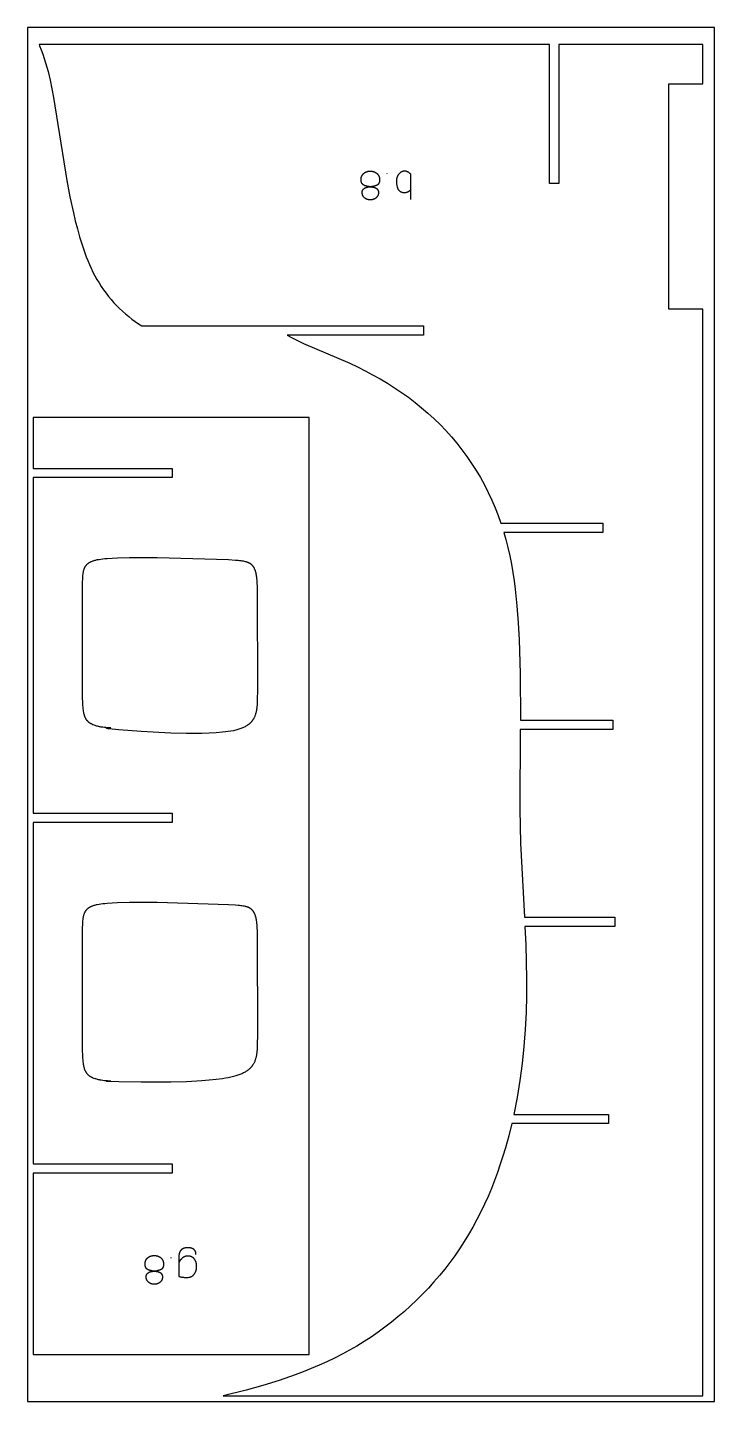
# Model space of a CAD drawing. Header units: millimetres. Extents: x 1718 to 33616, y 5029 to 7469.
# Drawn here: x 9078 to 10298, y 5029 to 7469 of the extents above; entities that cross this region are included whole.
import ezdxf

# ---------------------------------------------------------------- set-up
doc = ezdxf.new("R2010")
doc.units = ezdxf.units.MM
for name, color, linetype, true_color in [('ZZ_CORTE', 1, 'Continuous', 0xff0000), ('ZZ_CORTE INTERNO', 5, 'Continuous', 0x0000ff), ('ZZ_GRABADO', 98, 'Continuous', 0x005600), ('ZZ_PANEL', 18, 'Continuous', 0x000000)]:
    doc.layers.add(name, color=color, linetype=linetype, true_color=true_color)

msp = doc.modelspace()

# ---------------------------------------------------------------- linework, layer by layer
at = {"layer": 'ZZ_CORTE'}
for points in [[(9098.9, 7439.2), (9099.9, 7436.9), (9102.9, 7429.5), (9105.6, 7421.9), (9108.2, 7414.4), (9110.6, 7406.7), (9112.8, 7399), (9114.9, 7391.3), (9118.5, 7375.8), (9121.8, 7360.4), (9124.6, 7344.9), (9148, 7197.3), (9153.6, 7168.6), (9159.8, 7139.9), (9163.3, 7125.6), (9167, 7111.4), (9171, 7097.2), (9175.4, 7083.1), (9180.2, 7069), (9182.8, 7062.1), (9185.5, 7055.2), (9188.4, 7048.3), (9191.4, 7041.6), (9194.7, 7034.9), (9198.1, 7028.3), (9201.6, 7021.9), (9205.4, 7015.5), (9209.4, 7009.3), (9213.5, 7003.2), (9217.9, 6997.3), (9222.4, 6991.6), (9227, 6985.9), (9231.9, 6980.5), (9236.9, 6975.2), (9242, 6970.2), (9247.3, 6965.3), (9252.7, 6960.5), (9258.3, 6955.9), (9263.9, 6951.5), (9269.7, 6947.2), (9275.6, 6943.1), (9281.4, 6939.2)], [(9425.8, 5039.2), (10277.7, 5039.2), (10277.7, 6969.2), (10217, 6969.2), (10217, 7369.2), (10277.7, 7369.2), (10277.7, 7439.2), (10047.7, 7439.2), (10021.8, 7439.2), (10021.8, 7192.2), (10005.3, 7192.2), (10005.3, 7439.2), (9328.9, 7439.2), (9098.9, 7439.2)], [(9281.4, 6939.2), (9511.4, 6939.2), (9781.5, 6939.2), (9781.5, 6922.7), (9539.5, 6922.7)], [(9539.5, 6922.7), (9547.5, 6918.6), (9555.6, 6914.5), (9568.7, 6908.3), (9650.5, 6872.9), (9664.2, 6866.5), (9677.8, 6859.8), (9691.2, 6852.7), (9704.4, 6845.3), (9717.4, 6837.6), (9730.1, 6829.6), (9742.5, 6821.2), (9754.7, 6812.5), (9766.6, 6803.5), (9778.1, 6794.1), (9789.4, 6784.4), (9800.4, 6774.4), (9811, 6764), (9821.3, 6753.3), (9831.2, 6742.3), (9840.8, 6730.9), (9849.9, 6719.3), (9858.7, 6707.3), (9867.1, 6695.1), (9875.1, 6682.6), (9882.7, 6669.8), (9889.9, 6656.8), (9896.6, 6643.5), (9902.9, 6630), (9908.8, 6616.4), (9914, 6602.9), (9918.9, 6589.2)], [(9918.9, 6589.2), (10100.3, 6589.2), (10100.3, 6572.7), (9924.1, 6572.7)], [(9924.1, 6572.7), (9927.8, 6559.9), (9931.4, 6545.5), (9934.7, 6530.9), (9937.6, 6516.2), (9940.2, 6501.5), (9942.4, 6486.6), (9944.4, 6471.8), (9947.6, 6442), (9950, 6412.1), (9951.7, 6382.1), (9953.4, 6322), (9953.6, 6239.2)], [(9953.6, 6239.2), (10117.6, 6239.2), (10117.6, 6222.7), (9953.5, 6222.7)], [(9941.8, 5539.2), (10109.9, 5539.2), (10109.9, 5522.7), (9938.2, 5522.7)], [(9938.2, 5522.7), (9932.9, 5501.2), (9927, 5479.8), (9922.6, 5465.1), (9918, 5450.5), (9913, 5436), (9907.7, 5421.7), (9902.1, 5407.5), (9896.2, 5393.4), (9889.9, 5379.5), (9883.4, 5365.8), (9876.5, 5352.3), (9869.3, 5339), (9861.7, 5326), (9853.8, 5313.1), (9845.6, 5300.6), (9837.1, 5288.2), (9828.3, 5276.2), (9819.2, 5264.3), (9809.8, 5252.8), (9800.2, 5241.5), (9790.2, 5230.5), (9779.9, 5219.7), (9769.4, 5209.2), (9758.7, 5199), (9747.6, 5189.1), (9736.3, 5179.4), (9724.8, 5170), (9712.9, 5161), (9700.9, 5152.2), (9688.6, 5143.8), (9676, 5135.6), (9663.2, 5127.8), (9650.2, 5120.3), (9637, 5113.1), (9623.5, 5106.3), (9609.9, 5099.8), (9596.1, 5093.6), (9582.2, 5087.7), (9568.1, 5082), (9553.9, 5076.7), (9525.3, 5066.7), (9496.3, 5057.7), (9467, 5049.5), (9425.8, 5039.2)]]:
    msp.add_lwpolyline(points, dxfattribs=at)
msp.add_lwpolyline([(9088.4, 5434.7), (9088.4, 5112.5), (9578.4, 5112.5), (9578.4, 6776.7), (9088.4, 6776.7), (9088.4, 6686.3), (9335.4, 6686.3), (9335.4, 6669.8), (9088.4, 6669.8), (9088.4, 6074), (9335.4, 6074), (9335.4, 6057.5), (9088.4, 6057.5), (9088.4, 5451.2), (9335.4, 5451.2), (9335.4, 5434.7)], close=True, dxfattribs=at)
for points in [[(9953.5, 6222.7, 0), (9952.7, 6081.2, 0), (9954.1, 6021, 0), (9960.7, 5889.2, 0)], [(9960.7, 5889.2, 0), (10121.2, 5889.2, 0), (10121.2, 5872.7, 0), (9961.6, 5872.7, 0)], [(9961.6, 5872.7, 0), (9963.1, 5840.4, 0), (9964.6, 5780.1, 0), (9964.5, 5750, 0), (9963.7, 5719.8, 0), (9962.2, 5689.6, 0), (9959.8, 5659.4, 0), (9956.6, 5629.3, 0), (9952.6, 5599.2, 0), (9947.7, 5569.1, 0), (9941.8, 5539.2, 0)]]:
    msp.add_polyline3d(points, dxfattribs=at)
at = {"layer": 'ZZ_CORTE INTERNO'}
for points in [[(9434.8, 6218.9), (9429.8, 6218.2), (9424.6, 6217.6), (9413.2, 6216.6), (9401, 6216), (9388.1, 6215.6), (9360.9, 6215.5), (9332.9, 6216.1), (9280, 6218.8), (9240.4, 6221.9), (9228.5, 6223.1), (9224.6, 6223.5), (9221.7, 6223.9), (9220.6, 6224.1), (9219.8, 6224.3), (9219.4, 6224.4), (9219.2, 6224.4), (9219, 6224.5), (9218.9, 6224.5), (9218.8, 6224.5), (9218.7, 6224.6), (9218.7, 6224.6), (9218.7, 6224.6), (9218.6, 6224.6), (9218.6, 6224.6), (9218.6, 6224.7), (9218.5, 6224.7), (9218.5, 6224.7), (9218.5, 6224.7), (9218.5, 6224.7), (9218.5, 6224.7), (9218.4, 6224.7), (9218.4, 6224.8), (9218.4, 6224.8), (9218.4, 6224.8), (9218.4, 6224.8), (9218.4, 6224.8), (9218.4, 6224.8), (9218.4, 6224.8), (9218.4, 6224.9), (9218.4, 6224.9), (9218.4, 6224.9), (9218.5, 6224.9), (9218.5, 6224.9), (9218.5, 6224.9), (9218.5, 6224.9), (9218.5, 6224.9), (9218.5, 6224.9), (9218.6, 6225), (9218.6, 6225), (9218.6, 6225), (9218.7, 6225), (9218.7, 6225), (9218.7, 6225), (9218.8, 6225), (9218.8, 6225), (9218.9, 6225.1), (9219, 6225.1), (9219.2, 6225.1), (9219.4, 6225.2), (9219.7, 6225.2), (9219.9, 6225.2), (9220.5, 6225.3), (9221.7, 6225.3), (9223, 6225.4), (9226.4, 6225.5), (9226.4, 6225.5), (9226.4, 6225.5), (9225.3, 6225.5), (9222.2, 6225.6), (9220.2, 6225.7), (9217.7, 6225.9), (9215.1, 6226.2), (9212.2, 6226.6), (9209.2, 6227), (9207.7, 6227.3), (9206.1, 6227.6), (9204.5, 6228), (9203, 6228.4), (9201.4, 6228.8), (9199.8, 6229.2), (9198.3, 6229.7), (9196.8, 6230.3), (9195.3, 6230.8), (9194.6, 6231.1), (9193.9, 6231.4), (9193.2, 6231.8), (9192.5, 6232.1), (9191.8, 6232.5), (9191.1, 6232.8), (9190.5, 6233.2), (9189.9, 6233.6), (9189.2, 6234), (9188.6, 6234.4), (9188.1, 6234.8), (9187.5, 6235.3), (9187, 6235.7), (9186.4, 6236.2), (9185.9, 6236.7), (9185.4, 6237.2), (9184.9, 6237.7), (9184.5, 6238.2), (9184, 6238.8), (9183.6, 6239.3), (9183.2, 6239.9), (9182.8, 6240.5), (9182.4, 6241.1), (9182.1, 6241.8), (9181.7, 6242.4), (9181.4, 6243.1), (9181, 6243.8), (9180.7, 6244.5), (9180.4, 6245.2), (9180.2, 6246), (9179.9, 6246.8), (9179.6, 6247.6), (9179.4, 6248.4), (9179.1, 6249.3), (9178.9, 6250.1), (9178.7, 6251), (9178.3, 6252.9), (9177.9, 6254.9), (9177.6, 6256.9), (9177.4, 6259.1), (9177.1, 6261.4), (9176.7, 6266.3), (9176.4, 6271.8), (9176.3, 6277.7), (9176.1, 6469.8), (9176.1, 6484.2), (9176.4, 6490.4), (9176.5, 6493.3), (9176.7, 6496), (9177, 6498.6), (9177.2, 6499.8), (9177.4, 6501), (9177.6, 6502.1), (9177.8, 6503.2), (9178.1, 6504.3), (9178.4, 6505.4), (9178.7, 6506.4), (9179, 6507.4), (9179.2, 6507.9), (9179.4, 6508.3), (9179.5, 6508.8), (9179.7, 6509.3), (9179.9, 6509.7), (9180.1, 6510.1), (9180.4, 6510.6), (9180.6, 6511), (9180.8, 6511.4), (9181, 6511.8), (9181.3, 6512.2), (9181.5, 6512.6), (9181.8, 6513), (9182.1, 6513.4), (9182.3, 6513.8), (9182.6, 6514.2), (9182.9, 6514.5), (9183.2, 6514.9), (9183.5, 6515.2), (9183.9, 6515.6), (9184.2, 6515.9), (9184.5, 6516.2), (9184.9, 6516.6), (9185.2, 6516.9), (9185.6, 6517.2), (9186, 6517.5), (9186.4, 6517.8), (9186.8, 6518.1), (9187.2, 6518.4), (9187.6, 6518.7), (9188, 6518.9), (9188.4, 6519.2), (9188.9, 6519.5), (9189.3, 6519.7), (9189.8, 6520), (9190.3, 6520.2), (9190.8, 6520.5), (9191.3, 6520.7), (9192.3, 6521.2), (9193.4, 6521.6), (9194.5, 6522), (9195.7, 6522.4), (9196.9, 6522.8), (9198.2, 6523.2), (9199.5, 6523.5), (9200.9, 6523.8), (9202.4, 6524.2), (9205.4, 6524.7), (9208.6, 6525.3), (9212.1, 6525.7), (9215.9, 6526.1), (9219.8, 6526.5), (9228.5, 6527.1), (9238.1, 6527.6), (9259.6, 6528.1), (9308.4, 6527.9), (9435.5, 6524.2), (9447.5, 6523.5), (9452.6, 6523.1), (9455, 6522.8), (9457.2, 6522.5), (9459.3, 6522.2), (9461.2, 6521.9), (9463.1, 6521.5), (9464.8, 6521.1), (9465.6, 6520.9), (9466.4, 6520.7), (9467.2, 6520.5), (9467.9, 6520.2), (9468.7, 6520), (9469.4, 6519.7), (9470, 6519.4), (9470.7, 6519.1), (9471.3, 6518.8), (9471.9, 6518.5), (9472.5, 6518.2), (9473.1, 6517.9), (9473.7, 6517.5), (9474.2, 6517.2), (9474.7, 6516.8), (9475.2, 6516.4), (9475.7, 6516), (9476.1, 6515.6), (9476.6, 6515.2), (9477, 6514.7), (9477.4, 6514.3), (9477.8, 6513.8), (9478.2, 6513.3), (9478.6, 6512.8), (9479, 6512.3), (9479.3, 6511.8), (9479.7, 6511.2), (9480, 6510.6), (9480.3, 6510.1), (9480.7, 6509.5), (9481, 6508.8), (9481.2, 6508.2), (9481.5, 6507.6), (9481.8, 6506.9), (9482.1, 6506.2), (9482.3, 6505.5), (9482.6, 6504.8), (9482.8, 6504), (9483.2, 6502.5), (9483.6, 6500.8), (9484, 6499.1), (9484.3, 6497.4), (9484.6, 6495.5), (9484.9, 6493.5), (9485.2, 6491.5), (9485.6, 6487.2), (9485.9, 6482.5), (9486.2, 6477.4), (9486.5, 6466), (9486.6, 6291.6), (9486.5, 6276.7), (9486.3, 6269.8), (9486.1, 6266.6), (9485.8, 6263.5), (9485.4, 6260.5), (9485.2, 6259), (9485, 6257.5), (9484.8, 6256.1), (9484.5, 6254.7), (9484.2, 6253.4), (9483.9, 6252), (9483.5, 6250.7), (9483.1, 6249.4), (9482.7, 6248.2), (9482.3, 6246.9), (9481.8, 6245.7), (9481.3, 6244.5), (9480.7, 6243.4), (9480.4, 6242.8), (9480.1, 6242.3), (9479.8, 6241.7), (9479.5, 6241.1), (9479.2, 6240.6), (9478.8, 6240.1), (9478.5, 6239.5), (9478.1, 6239), (9477.8, 6238.5), (9477.4, 6238), (9477, 6237.5), (9476.6, 6237), (9476.2, 6236.5), (9475.8, 6236), (9475.3, 6235.5), (9474.9, 6235), (9474.4, 6234.6), (9474, 6234.1), (9473.5, 6233.7), (9473, 6233.2), (9472.5, 6232.8), (9472, 6232.3), (9471.4, 6231.9), (9470.9, 6231.5), (9470.3, 6231), (9469.8, 6230.6), (9468.6, 6229.8), (9467.4, 6229), (9466.1, 6228.3), (9464.8, 6227.5), (9463.4, 6226.8), (9461.9, 6226.1), (9460.4, 6225.5), (9458.8, 6224.8), (9457.2, 6224.2), (9455.5, 6223.6), (9453.7, 6223), (9451.9, 6222.5), (9450, 6221.9), (9448.1, 6221.4), (9446, 6220.9), (9444, 6220.5), (9439.5, 6219.6)], [(9434.8, 5604.1), (9429.8, 5603.2), (9424.6, 5602.3), (9413.2, 5600.8), (9401, 5599.6), (9388.1, 5598.5), (9360.9, 5597.1), (9332.9, 5596.4), (9280, 5596.3), (9240.4, 5597.1), (9221.7, 5597.7), (9219.8, 5597.8), (9218.9, 5597.9), (9218.7, 5597.9), (9218.7, 5597.9), (9218.6, 5598), (9218.5, 5598), (9218.5, 5598), (9218.5, 5598), (9218.5, 5598), (9218.5, 5598), (9218.4, 5598), (9218.4, 5598), (9218.4, 5598), (9218.4, 5598), (9218.4, 5598), (9218.4, 5598), (9218.4, 5598), (9218.4, 5598), (9218.4, 5598), (9218.4, 5598), (9218.4, 5598), (9218.5, 5598), (9218.5, 5598), (9218.5, 5598), (9218.5, 5598), (9218.5, 5598), (9218.6, 5598), (9218.6, 5598.1), (9218.7, 5598.1), (9218.8, 5598.1), (9219.4, 5598.1), (9223, 5598.2), (9226.4, 5598.2), (9226.4, 5598.2), (9226.4, 5598.2), (9225.3, 5598.2), (9222.2, 5598.3), (9220.2, 5598.5), (9217.7, 5598.7), (9215.1, 5598.9), (9212.2, 5599.3), (9209.2, 5599.8), (9207.7, 5600.1), (9206.1, 5600.4), (9204.5, 5600.7), (9203, 5601.1), (9201.4, 5601.5), (9199.8, 5602), (9198.3, 5602.5), (9196.8, 5603), (9195.3, 5603.6), (9194.6, 5603.9), (9193.9, 5604.2), (9193.2, 5604.5), (9192.5, 5604.9), (9191.8, 5605.2), (9191.1, 5605.6), (9190.5, 5605.9), (9189.9, 5606.3), (9189.2, 5606.7), (9188.6, 5607.1), (9188.1, 5607.6), (9187.5, 5608), (9187, 5608.5), (9186.4, 5608.9), (9185.9, 5609.4), (9185.4, 5609.9), (9184.9, 5610.4), (9184.5, 5611), (9184, 5611.5), (9183.6, 5612.1), (9183.2, 5612.7), (9182.8, 5613.3), (9182.4, 5613.9), (9182.1, 5614.5), (9181.7, 5615.2), (9181.4, 5615.9), (9181, 5616.6), (9180.7, 5617.3), (9180.4, 5618), (9180.2, 5618.8), (9179.9, 5619.6), (9179.6, 5620.4), (9179.4, 5621.3), (9179.1, 5622.1), (9178.9, 5623), (9178.7, 5623.9), (9178.3, 5625.8), (9177.9, 5627.9), (9177.6, 5630), (9177.4, 5632.2), (9177.1, 5634.6), (9176.7, 5639.7), (9176.4, 5645.3), (9176.3, 5651.5), (9176.1, 5855), (9176.1, 5870.3), (9176.4, 5876.8), (9176.5, 5879.8), (9176.7, 5882.7), (9177, 5885.4), (9177.2, 5886.7), (9177.4, 5887.9), (9177.6, 5889.1), (9177.8, 5890.3), (9178.1, 5891.4), (9178.4, 5892.5), (9178.7, 5893.6), (9179, 5894.6), (9179.4, 5895.6), (9179.5, 5896.1), (9179.7, 5896.6), (9179.9, 5897), (9180.1, 5897.5), (9180.4, 5897.9), (9180.6, 5898.4), (9180.8, 5898.8), (9181, 5899.2), (9181.3, 5899.7), (9181.5, 5900.1), (9181.8, 5900.5), (9182.1, 5900.9), (9182.3, 5901.3), (9182.6, 5901.7), (9182.9, 5902), (9183.2, 5902.4), (9183.5, 5902.8), (9183.9, 5903.1), (9184.2, 5903.5), (9184.5, 5903.8), (9184.9, 5904.1), (9185.2, 5904.5), (9185.6, 5904.8), (9186, 5905.1), (9186.4, 5905.4), (9186.8, 5905.7), (9187.2, 5906), (9187.6, 5906.3), (9188, 5906.6), (9188.4, 5906.9), (9188.9, 5907.1), (9189.3, 5907.4), (9189.8, 5907.7), (9190.3, 5907.9), (9190.8, 5908.2), (9191.3, 5908.4), (9192.3, 5908.9), (9193.4, 5909.3), (9194.5, 5909.7), (9195.7, 5910.1), (9196.9, 5910.5), (9198.2, 5910.9), (9199.5, 5911.3), (9200.9, 5911.6), (9202.4, 5911.9), (9205.4, 5912.5), (9208.6, 5913), (9212.1, 5913.5), (9215.9, 5913.9), (9219.8, 5914.2), (9228.5, 5914.9), (9238.1, 5915.3), (9259.6, 5915.8), (9308.4, 5915.7), (9435.5, 5912), (9447.5, 5911.3), (9452.6, 5910.8), (9455, 5910.6), (9457.2, 5910.3), (9459.3, 5910), (9461.2, 5909.6), (9463.1, 5909.3), (9464.8, 5908.9), (9465.6, 5908.7), (9466.4, 5908.4), (9467.2, 5908.2), (9467.9, 5908), (9468.7, 5907.7), (9469.4, 5907.4), (9470, 5907.2), (9470.7, 5906.9), (9471.3, 5906.6), (9471.9, 5906.3), (9472.5, 5906), (9473.1, 5905.6), (9473.7, 5905.3), (9474.2, 5904.9), (9474.7, 5904.5), (9475.2, 5904.2), (9475.7, 5903.8), (9476.1, 5903.3), (9476.6, 5902.9), (9477, 5902.5), (9477.4, 5902), (9477.8, 5901.5), (9478.2, 5901.1), (9478.6, 5900.6), (9479, 5900), (9479.3, 5899.5), (9479.7, 5899), (9480, 5898.4), (9480.3, 5897.8), (9480.7, 5897.2), (9481, 5896.6), (9481.2, 5896), (9481.5, 5895.3), (9481.8, 5894.6), (9482.1, 5893.9), (9482.3, 5893.2), (9482.6, 5892.5), (9482.8, 5891.8), (9483.2, 5890.2), (9483.6, 5888.6), (9484, 5886.9), (9484.3, 5885.1), (9484.6, 5883.2), (9484.9, 5881.3), (9485.2, 5879.2), (9485.6, 5874.9), (9485.9, 5870.2), (9486.2, 5865.1), (9486.5, 5853.8), (9486.6, 5679.4), (9486.5, 5664.4), (9486.3, 5657.6), (9486.1, 5654.3), (9485.8, 5651.2), (9485.4, 5648.1), (9485.2, 5646.7), (9485, 5645.2), (9484.8, 5643.8), (9484.5, 5642.4), (9484.2, 5641), (9483.9, 5639.6), (9483.5, 5638.3), (9483.1, 5637), (9482.7, 5635.7), (9482.3, 5634.5), (9481.8, 5633.2), (9481.3, 5632), (9480.7, 5630.8), (9480.1, 5629.7), (9479.5, 5628.6), (9479.2, 5628), (9478.8, 5627.4), (9478.5, 5626.9), (9478.1, 5626.3), (9477.8, 5625.8), (9477.4, 5625.3), (9477, 5624.8), (9476.6, 5624.2), (9476.2, 5623.7), (9475.8, 5623.2), (9475.3, 5622.7), (9474.9, 5622.2), (9474.4, 5621.7), (9474, 5621.2), (9473.5, 5620.8), (9473, 5620.3), (9472.5, 5619.8), (9472, 5619.4), (9471.4, 5618.9), (9470.9, 5618.5), (9469.8, 5617.6), (9468.6, 5616.7), (9467.4, 5615.9), (9466.1, 5615), (9464.8, 5614.2), (9463.4, 5613.4), (9461.9, 5612.7), (9460.4, 5611.9), (9458.8, 5611.2), (9457.2, 5610.5), (9455.5, 5609.8), (9453.7, 5609.2), (9451.9, 5608.5), (9450, 5607.9), (9448.1, 5607.3), (9444, 5606.2), (9439.5, 5605.1)]]:
    msp.add_lwpolyline(points, close=True, dxfattribs=at)
at = {"layer": 'ZZ_GRABADO'}
for points in [[(9687.5, 7186.4), (9689, 7186.2), (9690.5, 7186), (9691.2, 7185.9), (9691.9, 7185.8), (9692.5, 7185.7), (9693.1, 7185.5), (9693.7, 7185.4), (9694.3, 7185.2), (9694.8, 7185.1), (9695.4, 7184.9), (9695.6, 7184.8), (9695.8, 7184.7), (9696.1, 7184.6), (9696.3, 7184.5), (9696.5, 7184.4), (9696.7, 7184.3), (9696.9, 7184.2), (9697.1, 7184.1), (9697.4, 7183.9), (9697.7, 7183.8), (9697.9, 7183.6), (9698.2, 7183.4), (9698.4, 7183.2), (9698.7, 7183), (9698.9, 7182.8), (9699, 7182.7), (9699.1, 7182.6), (9699.2, 7182.5), (9699.3, 7182.4), (9699.4, 7182.3), (9699.5, 7182.2), (9699.6, 7182.1), (9699.7, 7182), (9699.8, 7181.9), (9699.9, 7181.8), (9699.9, 7181.7), (9700, 7181.5), (9700.1, 7181.4), (9700.2, 7181.3), (9700.3, 7181.2), (9700.3, 7181.1), (9700.4, 7180.9), (9700.5, 7180.8), (9700.6, 7180.7), (9700.6, 7180.5), (9700.7, 7180.4), (9700.8, 7180.3), (9700.8, 7180.2), (9700.9, 7180), (9701, 7179.7), (9701.1, 7179.5), (9701.2, 7179.2), (9701.3, 7178.9), (9701.3, 7178.6), (9701.4, 7178.3), (9701.4, 7178), (9701.5, 7177.6), (9701.5, 7177.3), (9701.6, 7177), (9701.6, 7176.7), (9701.6, 7176.3), (9701.6, 7176), (9701.6, 7175.6), (9701.6, 7175.3), (9701.6, 7174.9), (9701.5, 7174.6), (9701.5, 7174.2), (9701.5, 7173.9), (9701.4, 7173.6), (9701.3, 7173.3), (9701.3, 7172.9), (9701.2, 7172.6), (9701.1, 7172.3), (9701, 7172), (9700.9, 7171.7), (9700.8, 7171.4), (9700.7, 7171.1), (9700.5, 7170.8), (9700.4, 7170.5), (9700.2, 7170.2), (9700.1, 7169.9), (9699.9, 7169.7), (9699.7, 7169.4), (9699.6, 7169.1), (9699.4, 7168.8), (9699.2, 7168.6), (9699, 7168.3), (9698.7, 7168.1), (9698.5, 7167.8), (9698.3, 7167.6), (9698, 7167.3), (9697.8, 7167.1), (9697.5, 7166.8), (9697.3, 7166.6), (9697, 7166.4), (9696.7, 7166.2), (9696.5, 7166), (9696.2, 7165.8), (9695.9, 7165.6), (9695.6, 7165.4), (9695.3, 7165.2), (9695.1, 7165), (9694.8, 7164.9), (9694.5, 7164.7), (9694.2, 7164.6), (9693.9, 7164.4), (9693.6, 7164.3), (9693.3, 7164.2), (9693, 7164.1), (9692.7, 7163.9), (9692.3, 7163.8), (9692, 7163.7), (9691.7, 7163.6), (9691.4, 7163.6), (9691.1, 7163.5), (9690.7, 7163.4), (9690.4, 7163.3), (9690.1, 7163.3), (9689.7, 7163.2), (9689.4, 7163.2), (9689, 7163.1), (9688.7, 7163.1), (9688.3, 7163.1), (9688, 7163.1), (9687.6, 7163.1), (9687.2, 7163.1), (9686.9, 7163.1), (9686.5, 7163.1), (9686.1, 7163.1), (9685.8, 7163.1), (9685.4, 7163.1), (9685, 7163.2), (9684.7, 7163.2), (9684.3, 7163.3), (9684, 7163.3), (9683.6, 7163.4), (9683.3, 7163.5), (9683, 7163.5), (9682.6, 7163.6), (9682.3, 7163.7), (9682, 7163.8), (9681.7, 7163.9), (9681.4, 7164), (9681, 7164.2), (9680.7, 7164.3), (9680.4, 7164.4), (9680.1, 7164.5), (9679.8, 7164.7), (9679.6, 7164.8), (9679.3, 7165), (9679, 7165.2), (9678.7, 7165.3), (9678.4, 7165.5), (9678.2, 7165.7), (9677.9, 7165.9), (9677.6, 7166.1), (9677.4, 7166.3), (9677.1, 7166.5), (9676.8, 7166.8), (9676.6, 7167), (9676.3, 7167.2), (9676.1, 7167.5), (9675.8, 7167.7), (9675.6, 7168), (9675.4, 7168.2), (9675.2, 7168.5), (9675, 7168.8), (9674.8, 7169), (9674.6, 7169.3), (9674.4, 7169.6), (9674.3, 7169.9), (9674.1, 7170.2), (9674, 7170.5), (9673.8, 7170.8), (9673.7, 7171.1), (9673.6, 7171.4), (9673.4, 7171.7), (9673.3, 7172), (9673.2, 7172.3), (9673.1, 7172.6), (9673.1, 7173), (9673, 7173.3), (9672.9, 7173.6), (9672.9, 7174), (9672.8, 7174.3), (9672.8, 7174.7), (9672.8, 7175), (9672.7, 7175.4), (9672.7, 7175.8), (9672.7, 7176.1), (9672.7, 7176.4), (9672.7, 7176.7), (9672.8, 7177), (9672.8, 7177.3), (9672.8, 7177.6), (9672.8, 7177.9), (9672.9, 7178.1), (9672.9, 7178.4), (9673, 7178.7), (9673.1, 7178.9), (9673.2, 7179.2), (9673.2, 7179.4), (9673.3, 7179.7), (9673.4, 7179.9), (9673.5, 7180.2), (9673.6, 7180.4), (9673.8, 7180.6), (9673.9, 7180.9), (9674, 7181.1), (9674.2, 7181.3), (9674.3, 7181.5), (9674.5, 7181.7), (9674.6, 7181.9), (9674.8, 7182.1), (9675, 7182.3), (9675.2, 7182.5), (9675.3, 7182.7), (9675.5, 7182.9), (9675.7, 7183), (9676, 7183.2), (9676.2, 7183.4), (9676.4, 7183.5), (9676.6, 7183.7), (9676.9, 7183.8), (9677.1, 7184), (9677.4, 7184.1), (9677.6, 7184.3), (9677.9, 7184.4), (9678.2, 7184.5), (9678.5, 7184.7), (9678.8, 7184.8), (9679.1, 7184.9), (9679.4, 7185), (9679.7, 7185.1), (9680, 7185.2), (9680.3, 7185.3), (9680.7, 7185.4), (9681, 7185.5), (9681.7, 7185.7), (9682.5, 7185.8), (9683.2, 7186), (9684, 7186.1), (9684.8, 7186.2), (9685.7, 7186.3), (9686.6, 7186.3), (9687.5, 7186.4), (9685.4, 7186.7), (9683.5, 7187), (9681.7, 7187.3), (9680.2, 7187.6), (9679.5, 7187.8), (9678.8, 7188), (9678.2, 7188.1), (9677.6, 7188.3), (9677.1, 7188.5), (9676.9, 7188.6), (9676.6, 7188.7), (9676.4, 7188.8), (9676.2, 7188.9), (9676, 7189), (9675.8, 7189), (9675.5, 7189.2), (9675.3, 7189.3), (9675.2, 7189.4), (9675, 7189.5), (9674.9, 7189.6), (9674.7, 7189.7), (9674.6, 7189.8), (9674.5, 7189.9), (9674.3, 7190), (9674.2, 7190.1), (9674.1, 7190.2), (9673.9, 7190.4), (9673.8, 7190.5), (9673.7, 7190.6), (9673.6, 7190.7), (9673.4, 7190.8), (9673.3, 7191), (9673.2, 7191.1), (9673.1, 7191.2), (9673, 7191.3), (9672.9, 7191.5), (9672.8, 7191.6), (9672.7, 7191.7), (9672.6, 7191.9), (9672.5, 7192), (9672.4, 7192.2), (9672.3, 7192.3), (9672.2, 7192.5), (9672.1, 7192.6), (9672, 7192.8), (9671.9, 7192.9), (9671.9, 7193.1), (9671.8, 7193.2), (9671.7, 7193.4), (9671.6, 7193.6), (9671.6, 7193.7), (9671.5, 7193.9), (9671.4, 7194.2), (9671.3, 7194.6), (9671.2, 7194.9), (9671.1, 7195.3), (9671, 7195.7), (9670.9, 7196.1), (9670.8, 7196.5), (9670.8, 7196.9), (9670.7, 7197.3), (9670.7, 7197.7), (9670.7, 7198.1), (9670.7, 7198.5), (9670.7, 7199), (9670.7, 7199.4), (9670.7, 7199.8), (9670.7, 7200.3), (9670.7, 7200.7), (9670.8, 7201.1), (9670.8, 7201.5), (9670.9, 7201.9), (9671, 7202.3), (9671, 7202.7), (9671.1, 7203), (9671.2, 7203.4), (9671.3, 7203.8), (9671.5, 7204.2), (9671.6, 7204.5), (9671.7, 7204.9), (9671.9, 7205.2), (9672, 7205.6), (9672.2, 7205.9), (9672.4, 7206.2), (9672.6, 7206.6), (9672.7, 7206.9), (9672.9, 7207.2), (9673.2, 7207.5), (9673.4, 7207.8), (9673.6, 7208.1), (9673.9, 7208.4), (9674.1, 7208.7), (9674.4, 7209), (9674.6, 7209.3), (9674.9, 7209.6), (9675.2, 7209.9), (9675.5, 7210.1), (9675.8, 7210.4), (9676.1, 7210.6), (9676.4, 7210.8), (9676.7, 7211.1), (9677, 7211.3), (9677.3, 7211.5), (9677.6, 7211.7), (9678, 7211.9), (9678.3, 7212.1), (9678.6, 7212.2), (9679, 7212.4), (9679.3, 7212.6), (9679.7, 7212.7), (9680, 7212.9), (9680.4, 7213), (9680.7, 7213.1), (9681.1, 7213.2), (9681.5, 7213.4), (9681.9, 7213.5), (9682.2, 7213.6), (9682.6, 7213.6), (9683, 7213.7), (9683.4, 7213.8), (9683.8, 7213.9), (9684.2, 7213.9), (9684.6, 7214), (9685, 7214), (9685.4, 7214.1), (9685.9, 7214.1), (9686.3, 7214.1), (9686.7, 7214.1), (9687.2, 7214.1), (9687.6, 7214.1), (9688, 7214.1), (9688.5, 7214.1), (9688.9, 7214.1), (9689.3, 7214), (9689.7, 7214), (9690.1, 7213.9), (9690.5, 7213.9), (9690.9, 7213.8), (9691.3, 7213.7), (9691.7, 7213.6), (9692.1, 7213.5), (9692.5, 7213.4), (9692.9, 7213.3), (9693.2, 7213.2), (9693.6, 7213.1), (9694, 7213), (9694.3, 7212.8), (9694.7, 7212.7), (9695, 7212.5), (9695.4, 7212.4), (9695.7, 7212.2), (9696, 7212), (9696.4, 7211.8), (9696.7, 7211.6), (9697, 7211.4), (9697.3, 7211.2), (9697.6, 7211), (9697.9, 7210.8), (9698.2, 7210.5), (9698.5, 7210.3), (9698.8, 7210), (9699.1, 7209.8), (9699.4, 7209.5), (9699.7, 7209.2), (9699.9, 7208.9), (9700.2, 7208.6), (9700.5, 7208.3), (9700.7, 7208), (9700.9, 7207.7), (9701.1, 7207.4), (9701.4, 7207.1), (9701.6, 7206.8), (9701.8, 7206.5), (9701.9, 7206.1), (9702.1, 7205.8), (9702.3, 7205.4), (9702.4, 7205.1), (9702.6, 7204.7), (9702.7, 7204.4), (9702.8, 7204), (9703, 7203.7), (9703.1, 7203.3), (9703.2, 7202.9), (9703.2, 7202.5), (9703.3, 7202.1), (9703.4, 7201.7), (9703.5, 7201.3), (9703.5, 7200.9), (9703.6, 7200.5), (9703.6, 7200.1), (9703.6, 7199.7), (9703.6, 7199.2), (9703.6, 7198.8), (9703.6, 7198.4), (9703.6, 7197.9), (9703.6, 7197.5), (9703.6, 7197.1), (9703.5, 7196.7), (9703.5, 7196.3), (9703.4, 7195.9), (9703.3, 7195.5), (9703.2, 7195.1), (9703.2, 7194.8), (9703.1, 7194.4), (9703, 7194.1), (9702.8, 7193.8), (9702.7, 7193.4), (9702.6, 7193.3), (9702.6, 7193.1), (9702.5, 7193), (9702.4, 7192.8), (9702.3, 7192.6), (9702.3, 7192.5), (9702.2, 7192.4), (9702.1, 7192.2), (9702, 7192.1), (9701.9, 7191.9), (9701.8, 7191.8), (9701.8, 7191.7), (9701.7, 7191.5), (9701.6, 7191.4), (9701.5, 7191.3), (9701.4, 7191.1), (9701.3, 7191), (9701.1, 7190.9), (9701, 7190.8), (9700.9, 7190.6), (9700.8, 7190.5), (9700.7, 7190.4), (9700.6, 7190.3), (9700.5, 7190.2), (9700.3, 7190.1), (9700.2, 7190), (9700.1, 7189.9), (9699.9, 7189.8), (9699.8, 7189.7), (9699.7, 7189.6), (9699.5, 7189.5), (9699.4, 7189.4), (9699.3, 7189.3), (9699.1, 7189.2), (9699, 7189.1), (9698.8, 7189), (9698.7, 7189), (9698.5, 7188.9), (9698.3, 7188.8), (9698.1, 7188.7), (9697.9, 7188.6), (9697.6, 7188.5), (9697.2, 7188.4), (9696.6, 7188.2), (9696, 7188), (9695.4, 7187.8), (9694.7, 7187.7), (9693.2, 7187.3), (9691.5, 7187), (9689.6, 7186.7)], [(9303.9, 5260.7), (9305.5, 5260.6), (9306.9, 5260.4), (9307.6, 5260.3), (9308.3, 5260.2), (9309, 5260), (9309.6, 5259.9), (9310.2, 5259.7), (9310.7, 5259.6), (9311.3, 5259.4), (9311.8, 5259.2), (9312, 5259.1), (9312.3, 5259.1), (9312.5, 5259), (9312.7, 5258.9), (9313, 5258.8), (9313.2, 5258.7), (9313.4, 5258.5), (9313.6, 5258.4), (9313.9, 5258.3), (9314.1, 5258.1), (9314.4, 5257.9), (9314.6, 5257.8), (9314.9, 5257.6), (9315.1, 5257.4), (9315.3, 5257.2), (9315.4, 5257.1), (9315.5, 5257), (9315.6, 5256.9), (9315.7, 5256.8), (9315.8, 5256.7), (9315.9, 5256.6), (9316, 5256.5), (9316.1, 5256.3), (9316.2, 5256.2), (9316.3, 5256.1), (9316.4, 5256), (9316.5, 5255.9), (9316.5, 5255.8), (9316.6, 5255.6), (9316.7, 5255.5), (9316.8, 5255.4), (9316.8, 5255.3), (9316.9, 5255.2), (9317, 5255), (9317.1, 5254.9), (9317.1, 5254.8), (9317.2, 5254.6), (9317.2, 5254.5), (9317.3, 5254.4), (9317.4, 5254.1), (9317.5, 5253.8), (9317.6, 5253.5), (9317.7, 5253.2), (9317.8, 5252.9), (9317.8, 5252.6), (9317.9, 5252.3), (9317.9, 5252), (9318, 5251.7), (9318, 5251.3), (9318, 5251), (9318, 5250.7), (9318, 5250.3), (9318, 5250), (9318, 5249.6), (9318, 5249.3), (9318, 5248.9), (9317.9, 5248.6), (9317.9, 5248.3), (9317.8, 5247.9), (9317.8, 5247.6), (9317.7, 5247.3), (9317.6, 5247), (9317.5, 5246.7), (9317.4, 5246.3), (9317.3, 5246), (9317.2, 5245.7), (9317.1, 5245.4), (9316.9, 5245.1), (9316.8, 5244.8), (9316.7, 5244.6), (9316.5, 5244.3), (9316.3, 5244), (9316.2, 5243.7), (9316, 5243.5), (9315.8, 5243.2), (9315.6, 5242.9), (9315.4, 5242.7), (9315.2, 5242.4), (9314.9, 5242.2), (9314.7, 5241.9), (9314.5, 5241.7), (9314.2, 5241.4), (9314, 5241.2), (9313.7, 5240.9), (9313.4, 5240.7), (9313.2, 5240.5), (9312.9, 5240.3), (9312.6, 5240.1), (9312.3, 5239.9), (9312.1, 5239.7), (9311.8, 5239.6), (9311.5, 5239.4), (9311.2, 5239.2), (9310.9, 5239.1), (9310.6, 5238.9), (9310.3, 5238.8), (9310, 5238.7), (9309.7, 5238.5), (9309.4, 5238.4), (9309.1, 5238.3), (9308.8, 5238.2), (9308.5, 5238.1), (9308.1, 5238), (9307.8, 5237.9), (9307.5, 5237.8), (9307.2, 5237.7), (9306.8, 5237.7), (9306.5, 5237.6), (9306.1, 5237.6), (9305.8, 5237.5), (9305.4, 5237.5), (9305.1, 5237.5), (9304.7, 5237.4), (9304.4, 5237.4), (9304, 5237.4), (9303.7, 5237.4), (9303.3, 5237.4), (9302.9, 5237.4), (9302.5, 5237.4), (9302.2, 5237.5), (9301.8, 5237.5), (9301.5, 5237.5), (9301.1, 5237.6), (9300.8, 5237.6), (9300.4, 5237.7), (9300.1, 5237.7), (9299.7, 5237.8), (9299.4, 5237.9), (9299.1, 5238), (9298.7, 5238.1), (9298.4, 5238.2), (9298.1, 5238.3), (9297.8, 5238.4), (9297.5, 5238.5), (9297.2, 5238.6), (9296.9, 5238.8), (9296.6, 5238.9), (9296.3, 5239), (9296, 5239.2), (9295.7, 5239.4), (9295.4, 5239.5), (9295.1, 5239.7), (9294.9, 5239.9), (9294.6, 5240.1), (9294.3, 5240.3), (9294, 5240.5), (9293.8, 5240.7), (9293.5, 5240.9), (9293.3, 5241.1), (9293, 5241.3), (9292.7, 5241.6), (9292.5, 5241.8), (9292.3, 5242.1), (9292, 5242.3), (9291.8, 5242.6), (9291.6, 5242.8), (9291.4, 5243.1), (9291.2, 5243.4), (9291, 5243.7), (9290.9, 5243.9), (9290.7, 5244.2), (9290.5, 5244.5), (9290.4, 5244.8), (9290.2, 5245.1), (9290.1, 5245.4), (9290, 5245.7), (9289.9, 5246), (9289.8, 5246.3), (9289.7, 5246.7), (9289.6, 5247), (9289.5, 5247.3), (9289.4, 5247.6), (9289.4, 5248), (9289.3, 5248.3), (9289.3, 5248.7), (9289.2, 5249), (9289.2, 5249.4), (9289.2, 5249.7), (9289.2, 5250.1), (9289.1, 5250.5), (9289.2, 5250.8), (9289.2, 5251.1), (9289.2, 5251.4), (9289.2, 5251.6), (9289.2, 5251.9), (9289.3, 5252.2), (9289.3, 5252.5), (9289.4, 5252.8), (9289.4, 5253), (9289.5, 5253.3), (9289.6, 5253.5), (9289.7, 5253.8), (9289.8, 5254), (9289.9, 5254.3), (9290, 5254.5), (9290.1, 5254.7), (9290.2, 5255), (9290.3, 5255.2), (9290.4, 5255.4), (9290.6, 5255.6), (9290.7, 5255.8), (9290.9, 5256.1), (9291.1, 5256.3), (9291.2, 5256.5), (9291.4, 5256.6), (9291.6, 5256.8), (9291.8, 5257), (9292, 5257.2), (9292.2, 5257.4), (9292.4, 5257.5), (9292.6, 5257.7), (9292.8, 5257.9), (9293.1, 5258), (9293.3, 5258.2), (9293.6, 5258.3), (9293.8, 5258.5), (9294.1, 5258.6), (9294.3, 5258.8), (9294.6, 5258.9), (9294.9, 5259), (9295.2, 5259.1), (9295.5, 5259.3), (9295.8, 5259.4), (9296.1, 5259.5), (9296.4, 5259.6), (9296.8, 5259.7), (9297.1, 5259.8), (9297.4, 5259.9), (9298.1, 5260), (9298.9, 5260.2), (9299.6, 5260.3), (9300.4, 5260.4), (9301.3, 5260.5), (9302.1, 5260.6), (9303, 5260.7), (9303.9, 5260.7), (9301.8, 5261), (9299.9, 5261.3), (9298.1, 5261.6), (9296.6, 5262), (9295.9, 5262.1), (9295.2, 5262.3), (9294.6, 5262.5), (9294, 5262.7), (9293.5, 5262.8), (9293.3, 5262.9), (9293.1, 5263), (9292.8, 5263.1), (9292.6, 5263.2), (9292.4, 5263.3), (9292.2, 5263.4), (9291.9, 5263.6), (9291.8, 5263.7), (9291.6, 5263.8), (9291.5, 5263.9), (9291.3, 5264), (9291.2, 5264.1), (9291, 5264.2), (9290.9, 5264.3), (9290.8, 5264.4), (9290.6, 5264.5), (9290.5, 5264.6), (9290.4, 5264.7), (9290.2, 5264.8), (9290.1, 5264.9), (9290, 5265.1), (9289.9, 5265.2), (9289.7, 5265.3), (9289.6, 5265.4), (9289.5, 5265.6), (9289.4, 5265.7), (9289.3, 5265.8), (9289.2, 5266), (9289.1, 5266.1), (9289, 5266.2), (9288.9, 5266.4), (9288.8, 5266.5), (9288.7, 5266.7), (9288.6, 5266.8), (9288.5, 5267), (9288.5, 5267.1), (9288.4, 5267.3), (9288.3, 5267.4), (9288.2, 5267.6), (9288.1, 5267.7), (9288.1, 5267.9), (9288, 5268.1), (9287.9, 5268.2), (9287.8, 5268.6), (9287.7, 5268.9), (9287.6, 5269.3), (9287.5, 5269.7), (9287.4, 5270), (9287.3, 5270.4), (9287.3, 5270.8), (9287.2, 5271.2), (9287.2, 5271.6), (9287.1, 5272), (9287.1, 5272.5), (9287.1, 5272.9), (9287.1, 5273.3), (9287.1, 5273.8), (9287.1, 5274.2), (9287.1, 5274.6), (9287.2, 5275), (9287.2, 5275.4), (9287.3, 5275.8), (9287.3, 5276.2), (9287.4, 5276.6), (9287.5, 5277), (9287.6, 5277.4), (9287.7, 5277.8), (9287.8, 5278.1), (9287.9, 5278.5), (9288, 5278.9), (9288.2, 5279.2), (9288.3, 5279.6), (9288.5, 5279.9), (9288.6, 5280.3), (9288.8, 5280.6), (9289, 5280.9), (9289.2, 5281.2), (9289.4, 5281.6), (9289.6, 5281.9), (9289.8, 5282.2), (9290, 5282.5), (9290.3, 5282.8), (9290.5, 5283.1), (9290.8, 5283.4), (9291.1, 5283.7), (9291.3, 5283.9), (9291.6, 5284.2), (9291.9, 5284.5), (9292.2, 5284.7), (9292.5, 5285), (9292.8, 5285.2), (9293.1, 5285.4), (9293.4, 5285.6), (9293.8, 5285.8), (9294.1, 5286), (9294.4, 5286.2), (9294.7, 5286.4), (9295.1, 5286.6), (9295.4, 5286.7), (9295.7, 5286.9), (9296.1, 5287.1), (9296.5, 5287.2), (9296.8, 5287.3), (9297.2, 5287.5), (9297.5, 5287.6), (9297.9, 5287.7), (9298.3, 5287.8), (9298.7, 5287.9), (9299, 5288), (9299.4, 5288.1), (9299.8, 5288.2), (9300.2, 5288.2), (9300.6, 5288.3), (9301, 5288.3), (9301.5, 5288.4), (9301.9, 5288.4), (9302.3, 5288.4), (9302.7, 5288.5), (9303.2, 5288.5), (9303.6, 5288.5), (9304, 5288.5), (9304.5, 5288.5), (9304.9, 5288.4), (9305.3, 5288.4), (9305.7, 5288.4), (9306.1, 5288.3), (9306.6, 5288.3), (9307, 5288.2), (9307.4, 5288.1), (9307.8, 5288.1), (9308.2, 5288), (9308.5, 5287.9), (9308.9, 5287.8), (9309.3, 5287.7), (9309.7, 5287.6), (9310, 5287.5), (9310.4, 5287.3), (9310.8, 5287.2), (9311.1, 5287), (9311.5, 5286.9), (9311.8, 5286.7), (9312.1, 5286.5), (9312.5, 5286.4), (9312.8, 5286.2), (9313.1, 5286), (9313.4, 5285.8), (9313.8, 5285.6), (9314.1, 5285.3), (9314.4, 5285.1), (9314.7, 5284.9), (9315, 5284.6), (9315.3, 5284.4), (9315.5, 5284.1), (9315.8, 5283.8), (9316.1, 5283.6), (9316.4, 5283.3), (9316.6, 5283), (9316.9, 5282.7), (9317.1, 5282.4), (9317.4, 5282.1), (9317.6, 5281.8), (9317.8, 5281.5), (9318, 5281.1), (9318.2, 5280.8), (9318.4, 5280.5), (9318.5, 5280.1), (9318.7, 5279.8), (9318.9, 5279.4), (9319, 5279.1), (9319.1, 5278.7), (9319.3, 5278.4), (9319.4, 5278), (9319.5, 5277.6), (9319.6, 5277.2), (9319.7, 5276.9), (9319.8, 5276.5), (9319.8, 5276.1), (9319.9, 5275.7), (9319.9, 5275.3), (9320, 5274.9), (9320, 5274.4), (9320, 5274), (9320, 5273.6), (9320.1, 5273.1), (9320, 5272.7), (9320, 5272.3), (9320, 5271.9), (9320, 5271.4), (9319.9, 5271), (9319.9, 5270.6), (9319.8, 5270.2), (9319.8, 5269.9), (9319.7, 5269.5), (9319.6, 5269.1), (9319.5, 5268.8), (9319.4, 5268.4), (9319.3, 5268.1), (9319.1, 5267.8), (9319.1, 5267.6), (9319, 5267.5), (9318.9, 5267.3), (9318.9, 5267.1), (9318.8, 5267), (9318.7, 5266.8), (9318.6, 5266.7), (9318.5, 5266.6), (9318.4, 5266.4), (9318.4, 5266.3), (9318.3, 5266.1), (9318.2, 5266), (9318.1, 5265.9), (9318, 5265.7), (9317.9, 5265.6), (9317.8, 5265.5), (9317.7, 5265.4), (9317.6, 5265.2), (9317.5, 5265.1), (9317.4, 5265), (9317.2, 5264.9), (9317.1, 5264.8), (9317, 5264.6), (9316.9, 5264.5), (9316.8, 5264.4), (9316.6, 5264.3), (9316.5, 5264.2), (9316.4, 5264.1), (9316.2, 5264), (9316.1, 5263.9), (9316, 5263.8), (9315.8, 5263.7), (9315.7, 5263.6), (9315.5, 5263.6), (9315.4, 5263.5), (9315.3, 5263.4), (9315.1, 5263.3), (9314.9, 5263.2), (9314.7, 5263.1), (9314.5, 5263), (9314.3, 5263), (9314.1, 5262.9), (9313.6, 5262.7), (9313, 5262.5), (9312.5, 5262.4), (9311.8, 5262.2), (9311.1, 5262), (9309.6, 5261.7), (9307.9, 5261.4), (9306, 5261)]]:
    msp.add_lwpolyline(points, close=True, dxfattribs=at)
for points in [[(9716.4, 7210.8), (9716.4, 7209.7)], [(9759.4, 7208.6), (9757.6, 7210), (9756.2, 7211.1), (9755.6, 7211.5), (9755.1, 7211.9), (9754.9, 7212), (9754.7, 7212.2), (9754.5, 7212.3), (9754.3, 7212.4), (9753.9, 7212.6), (9753.5, 7212.8), (9753.1, 7213), (9752.7, 7213.1), (9752.3, 7213.3), (9752.1, 7213.4), (9751.8, 7213.4), (9751.6, 7213.5), (9751.4, 7213.6), (9751.2, 7213.6), (9751, 7213.7), (9750.8, 7213.7), (9750.6, 7213.8), (9750.3, 7213.8), (9750.1, 7213.8), (9749.9, 7213.9), (9749.7, 7213.9), (9749.3, 7214), (9748.8, 7214), (9748.4, 7214), (9747.9, 7214), (9747.5, 7214), (9747, 7214), (9746.8, 7214), (9746.6, 7213.9), (9746.4, 7213.9), (9746.2, 7213.9), (9746, 7213.9), (9745.8, 7213.8), (9745.6, 7213.8), (9745.3, 7213.7), (9745.1, 7213.7), (9744.9, 7213.6), (9744.7, 7213.6), (9744.5, 7213.5), (9744.3, 7213.5), (9744.1, 7213.4), (9743.9, 7213.3), (9743.7, 7213.3), (9743.5, 7213.2), (9743.3, 7213.1), (9743.1, 7213), (9742.9, 7212.9), (9742.8, 7212.8), (9742.6, 7212.7), (9742.4, 7212.6), (9742.2, 7212.5), (9741.8, 7212.3), (9741.4, 7212.1), (9741.1, 7211.8), (9740.7, 7211.6), (9740.3, 7211.3), (9740, 7211), (9739.6, 7210.7), (9739.3, 7210.3), (9738.9, 7210), (9738.6, 7209.6), (9738.2, 7209.3), (9737.9, 7208.9), (9737.6, 7208.5), (9737.2, 7208.1), (9736.9, 7207.6), (9736.6, 7207.2), (9736.3, 7206.7), (9736, 7206.2), (9735.7, 7205.7), (9735.5, 7205.5), (9735.4, 7205.3), (9735.3, 7205), (9735.2, 7204.8), (9735, 7204.5), (9734.9, 7204.3), (9734.8, 7204), (9734.7, 7203.7), (9734.6, 7203.4), (9734.5, 7203.2), (9734.4, 7202.9), (9734.3, 7202.6), (9734.2, 7202.3), (9734.2, 7202), (9734, 7201.3), (9733.9, 7200.7), (9733.8, 7200), (9733.7, 7199.3), (9733.6, 7198.6), (9733.5, 7197.9), (9733.5, 7197.1), (9733.5, 7196.3), (9733.5, 7195.5), (9733.5, 7194.6), (9733.5, 7193.7), (9733.6, 7192.8), (9733.7, 7192), (9733.8, 7190.9), (9734, 7189.8), (9734.2, 7188.8), (9734.4, 7187.8), (9734.6, 7186.8), (9734.7, 7186.4), (9734.9, 7185.9), (9735, 7185.5), (9735.2, 7185.1), (9735.3, 7184.7), (9735.5, 7184.3), (9735.6, 7183.9), (9735.8, 7183.5), (9736, 7183.1), (9736.1, 7182.8), (9736.3, 7182.4), (9736.5, 7182.1), (9736.7, 7181.8), (9736.9, 7181.5), (9737.1, 7181.2), (9737.3, 7180.9), (9737.5, 7180.6), (9737.8, 7180.3), (9738, 7180.1), (9738.2, 7179.8), (9738.4, 7179.7), (9738.5, 7179.6), (9738.6, 7179.5), (9738.7, 7179.4), (9739, 7179.2), (9739.2, 7179), (9739.4, 7178.8), (9739.7, 7178.6), (9739.9, 7178.4), (9740.2, 7178.2), (9740.4, 7178.1), (9740.7, 7177.9), (9740.9, 7177.8), (9741.2, 7177.6), (9741.4, 7177.5), (9741.7, 7177.3), (9741.9, 7177.2), (9742.2, 7177.1), (9742.5, 7177), (9742.7, 7176.9), (9743, 7176.8), (9743.3, 7176.7), (9743.5, 7176.6), (9743.8, 7176.5), (9744.1, 7176.4), (9744.3, 7176.4), (9744.6, 7176.3), (9744.9, 7176.3), (9745.2, 7176.2), (9745.5, 7176.2), (9745.7, 7176.1), (9746, 7176.1), (9746.3, 7176.1), (9746.6, 7176.1), (9746.9, 7176.1), (9747.2, 7176.1), (9747.6, 7176.1), (9748, 7176.1), (9748.4, 7176.1), (9748.8, 7176.1), (9749.2, 7176.2), (9749.6, 7176.2), (9750, 7176.3), (9750.5, 7176.4), (9750.8, 7176.4), (9751.1, 7176.5), (9751.5, 7176.6), (9751.8, 7176.6), (9752.1, 7176.7), (9752.4, 7176.8), (9752.7, 7177), (9753.1, 7177.1), (9753.4, 7177.2), (9753.7, 7177.3), (9753.9, 7177.5), (9754.2, 7177.6), (9754.5, 7177.8), (9754.8, 7177.9), (9755.1, 7178.1), (9755.5, 7178.4), (9755.6, 7178.5), (9755.9, 7178.7), (9756.3, 7179), (9756.8, 7179.4), (9759.4, 7181.6)], [(9759.4, 7163.8), (9759.4, 7208.6)], [(9377.6, 5290.6), (9377.6, 5291), (9377.6, 5291.3), (9377.6, 5291.7), (9377.6, 5292.1), (9377.5, 5292.4), (9377.5, 5292.8), (9377.4, 5293.1), (9377.4, 5293.4), (9377.3, 5293.8), (9377.2, 5294.1), (9377.1, 5294.4), (9377.1, 5294.7), (9377, 5295), (9376.8, 5295.3), (9376.7, 5295.6), (9376.6, 5295.9), (9376.5, 5296.2), (9376.3, 5296.5), (9376.2, 5296.7), (9376, 5297), (9375.8, 5297.2), (9375.6, 5297.5), (9375.4, 5297.7), (9375.2, 5298), (9375, 5298.2), (9374.8, 5298.4), (9374.6, 5298.7), (9374.4, 5298.9), (9374.1, 5299.1), (9373.9, 5299.3), (9373.6, 5299.5), (9373.3, 5299.7), (9373.1, 5299.8), (9372.9, 5300), (9372.6, 5300.1), (9372.3, 5300.3), (9372.1, 5300.4), (9371.8, 5300.6), (9371.6, 5300.7), (9371.3, 5300.8), (9371, 5300.9), (9370.7, 5301.1), (9370.4, 5301.2), (9370.1, 5301.3), (9369.9, 5301.4), (9369.5, 5301.5), (9369.2, 5301.6), (9368.9, 5301.6), (9368.6, 5301.7), (9368.3, 5301.8), (9368, 5301.9), (9367.6, 5301.9), (9367, 5302), (9366.3, 5302.1), (9365.5, 5302.2), (9364.8, 5302.3), (9364, 5302.3), (9363.3, 5302.3), (9362.7, 5302.3), (9362.1, 5302.3), (9361.6, 5302.3), (9361, 5302.2), (9360.5, 5302.2), (9359.9, 5302.1), (9359.4, 5302), (9358.9, 5302), (9358.4, 5301.9), (9358, 5301.8), (9357.5, 5301.7), (9357, 5301.5), (9356.6, 5301.4), (9356.1, 5301.3), (9355.7, 5301.1), (9355.3, 5301), (9354.9, 5300.8), (9354.5, 5300.6), (9354.1, 5300.4), (9353.7, 5300.2), (9353.3, 5300), (9353.2, 5299.9), (9353, 5299.7), (9352.8, 5299.6), (9352.6, 5299.5), (9352.5, 5299.4), (9352.3, 5299.3), (9352.2, 5299.1), (9352, 5299), (9351.8, 5298.9), (9351.7, 5298.7), (9351.5, 5298.6), (9351.4, 5298.5), (9351.2, 5298.3), (9351.1, 5298.2), (9351, 5298), (9350.8, 5297.9), (9350.7, 5297.7), (9350.5, 5297.5), (9350.4, 5297.4), (9350.3, 5297.2), (9350.2, 5297.1), (9350, 5296.9), (9349.9, 5296.6), (9349.7, 5296.3), (9349.5, 5296), (9349.3, 5295.7), (9349.1, 5295.4), (9349, 5295), (9348.8, 5294.7), (9348.7, 5294.3), (9348.5, 5294), (9348.4, 5293.6), (9348.2, 5293.2), (9348.1, 5292.8), (9348, 5292.4), (9347.9, 5292), (9347.8, 5291.5), (9347.7, 5291.1), (9347.6, 5290.7), (9347.5, 5290.2), (9347.3, 5289.2), (9347.2, 5288.3), (9347.1, 5287.2), (9347, 5286.2), (9346.9, 5285.1), (9346.9, 5283.9), (9346.9, 5282.7)], [(9332.9, 5285.1), (9332.9, 5284)], [(9346.9, 5251.4), (9348.1, 5251.1), (9349.3, 5250.8), (9350.5, 5250.5), (9351.7, 5250.3), (9352.9, 5250.1), (9354.1, 5249.9), (9355.2, 5249.8), (9356.4, 5249.7), (9357.5, 5249.6), (9358.6, 5249.5), (9359.7, 5249.5), (9360.8, 5249.5), (9361.9, 5249.6), (9362.9, 5249.6), (9364, 5249.7), (9365.4, 5249.9), (9365.8, 5250), (9366.1, 5250), (9366.5, 5250.1), (9366.9, 5250.2), (9367.2, 5250.3), (9367.6, 5250.4), (9367.9, 5250.5), (9368.3, 5250.7), (9368.6, 5250.8), (9369, 5251), (9369.3, 5251.1), (9369.7, 5251.3), (9370, 5251.5), (9370.3, 5251.7), (9370.6, 5251.9), (9370.9, 5252.1), (9371.3, 5252.3), (9371.6, 5252.6), (9371.9, 5252.8), (9372.2, 5253.1), (9372.5, 5253.3), (9372.8, 5253.6), (9373.1, 5253.9), (9373.3, 5254.2), (9373.6, 5254.5), (9373.9, 5254.8), (9374.2, 5255.1), (9374.4, 5255.5), (9374.7, 5255.8), (9375, 5256.2), (9375.2, 5256.6), (9375.5, 5256.9), (9375.7, 5257.2), (9375.9, 5257.6), (9376.1, 5257.9), (9376.3, 5258.3), (9376.5, 5258.6), (9376.6, 5259), (9376.8, 5259.3), (9377, 5259.7), (9377.1, 5260.1), (9377.3, 5260.4), (9377.4, 5260.8), (9377.6, 5261.2), (9377.7, 5261.6), (9377.8, 5262), (9377.9, 5262.4), (9378, 5262.8), (9378.1, 5263.2), (9378.2, 5263.6), (9378.3, 5264), (9378.4, 5264.4), (9378.5, 5264.8), (9378.5, 5265.3), (9378.6, 5265.7), (9378.7, 5266.6), (9378.8, 5267.5), (9378.8, 5268.4), (9378.8, 5269.3), (9378.8, 5270.3), (9378.8, 5271.2), (9378.7, 5271.6), (9378.7, 5272.1), (9378.6, 5272.5), (9378.6, 5273), (9378.5, 5273.4), (9378.4, 5273.9), (9378.4, 5274.3), (9378.3, 5274.7), (9378.2, 5275.1), (9378.1, 5275.5), (9378, 5275.9), (9377.8, 5276.3), (9377.7, 5276.7), (9377.6, 5277.1), (9377.4, 5277.5), (9377.3, 5277.9), (9377.1, 5278.3), (9377, 5278.6), (9376.8, 5279), (9376.6, 5279.4), (9376.4, 5279.7), (9376.2, 5280.1), (9376, 5280.4), (9375.8, 5280.8), (9375.6, 5281.1), (9375.4, 5281.4), (9375.1, 5281.7), (9374.9, 5282.1), (9374.6, 5282.4), (9374.3, 5282.7), (9374.1, 5283.1), (9373.8, 5283.4), (9373.5, 5283.7), (9373.2, 5284), (9372.9, 5284.2), (9372.5, 5284.5), (9372.2, 5284.8), (9371.9, 5285), (9371.6, 5285.2), (9371.2, 5285.5), (9370.9, 5285.7), (9370.5, 5285.9), (9370.2, 5286.1), (9369.8, 5286.2), (9369.4, 5286.4), (9369.1, 5286.6), (9368.7, 5286.7), (9368.3, 5286.8), (9367.9, 5287), (9367.5, 5287.1), (9367.1, 5287.2), (9366.7, 5287.3), (9366.3, 5287.4), (9365.8, 5287.4), (9365.4, 5287.5), (9365, 5287.5), (9364.5, 5287.6), (9364.1, 5287.6), (9363.6, 5287.6), (9363.2, 5287.6), (9362.8, 5287.6), (9362.5, 5287.6), (9362.2, 5287.6), (9361.9, 5287.6), (9361.6, 5287.6), (9361.3, 5287.5), (9361, 5287.5), (9360.7, 5287.4), (9360.4, 5287.4), (9360.1, 5287.3), (9359.8, 5287.3), (9359.5, 5287.2), (9359.2, 5287.1), (9359, 5287), (9358.7, 5286.9), (9358.4, 5286.9), (9358.1, 5286.7), (9357.8, 5286.6), (9357.5, 5286.5), (9357.3, 5286.4), (9357, 5286.3), (9356.7, 5286.2), (9356.4, 5286), (9356.2, 5285.9), (9355.9, 5285.7), (9355.6, 5285.6), (9355.4, 5285.4), (9355.1, 5285.2), (9354.8, 5285.1), (9354.6, 5284.9), (9354.3, 5284.7), (9354.1, 5284.5), (9353.8, 5284.3), (9353.6, 5284.1), (9353.3, 5283.9), (9353.1, 5283.7), (9352.6, 5283.2), (9352.1, 5282.7), (9351.6, 5282.2), (9351.2, 5281.7), (9350.7, 5281.2), (9350.2, 5280.6), (9349.8, 5280), (9349.4, 5279.4), (9348.9, 5278.7), (9348.5, 5278.1), (9348.1, 5277.4), (9347.7, 5276.6), (9347.3, 5275.9), (9346.9, 5275.1)], [(9346.9, 5282.7), (9346.9, 5251.4)]]:
    msp.add_lwpolyline(points, dxfattribs=at)
at = {"layer": 'ZZ_PANEL'}
msp.add_lwpolyline([(9078.4, 5029.2), (10298.4, 5029.2), (10298.4, 7469.2), (9078.4, 7469.2)], close=True, dxfattribs=at)

doc.saveas('drawing.dxf')
